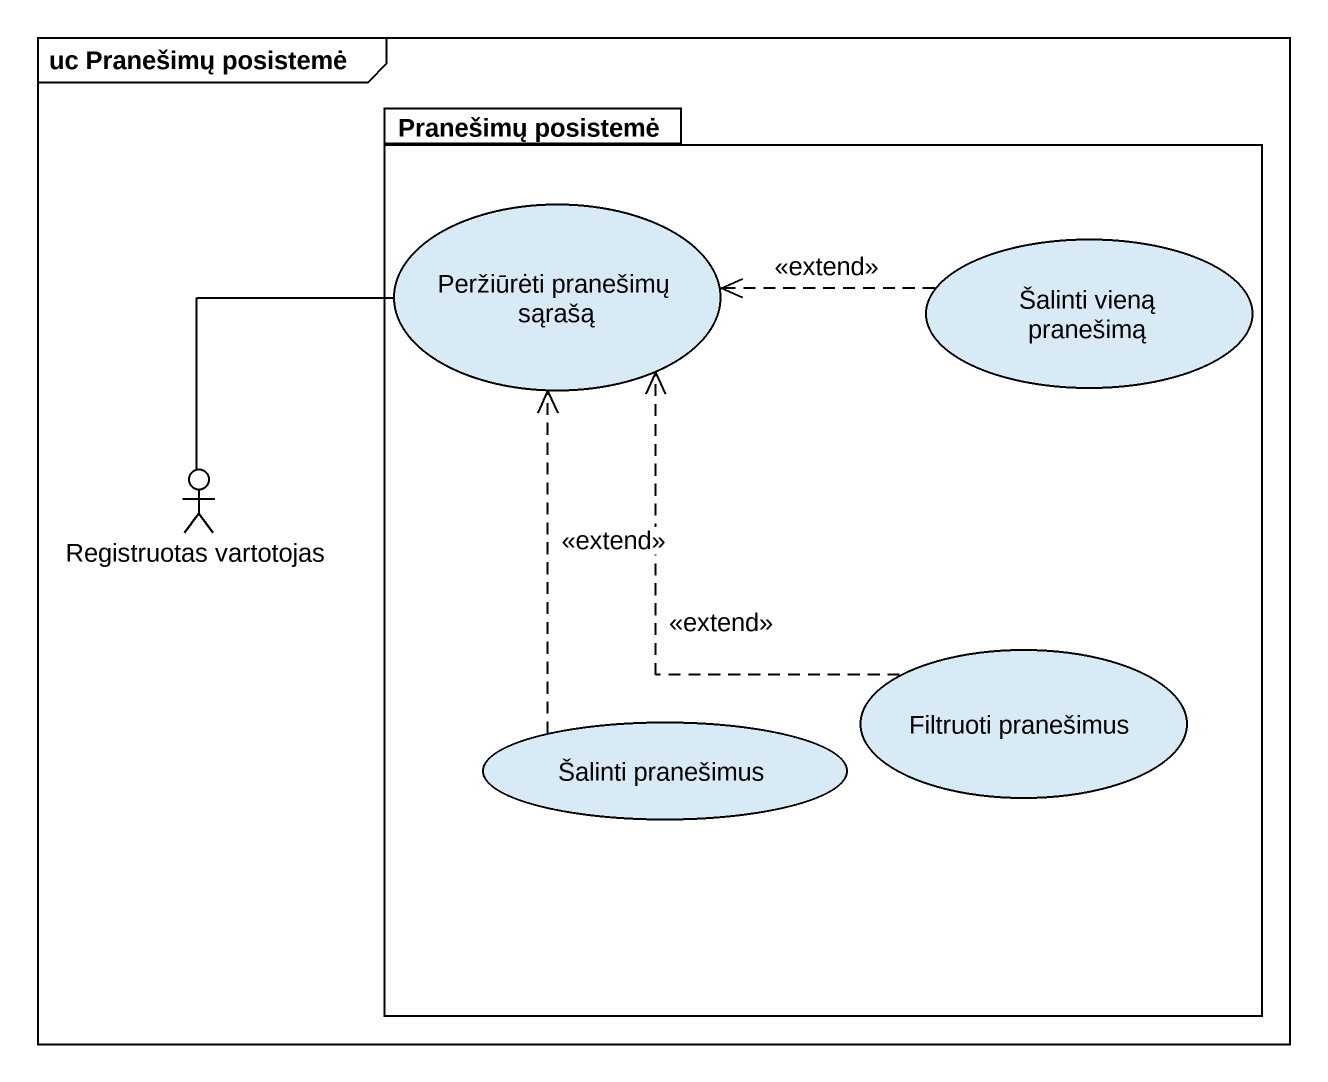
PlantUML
@startuml
mainframe uc Pranešimų posistemė
package "Pranešimų posistemė" as Pranešimų_posistemė {
  usecase "Peržiūrėti pranešimų sąrašą" as Peržiūrėti_pranešimų_sąrašą
  usecase "Šalinti vieną pranešimą" as Šalinti_vieną_pranešimą
  usecase "Filtruoti pranešimus" as Filtruoti_pranešimus
  usecase "Šalinti pranešimus" as Šalinti_pranešimus
}
actor "Registruotas vartotojas" as Registruotas_vartotojas
Šalinti_vieną_pranešimą .left.> Peržiūrėti_pranešimų_sąrašą : <<extend>>
Registruotas_vartotojas -up- Peržiūrėti_pranešimų_sąrašą
Filtruoti_pranešimus .up.> Peržiūrėti_pranešimų_sąrašą : <<extend>>
Šalinti_pranešimus .up.> Peržiūrėti_pranešimų_sąrašą : <<extend>>
@enduml
